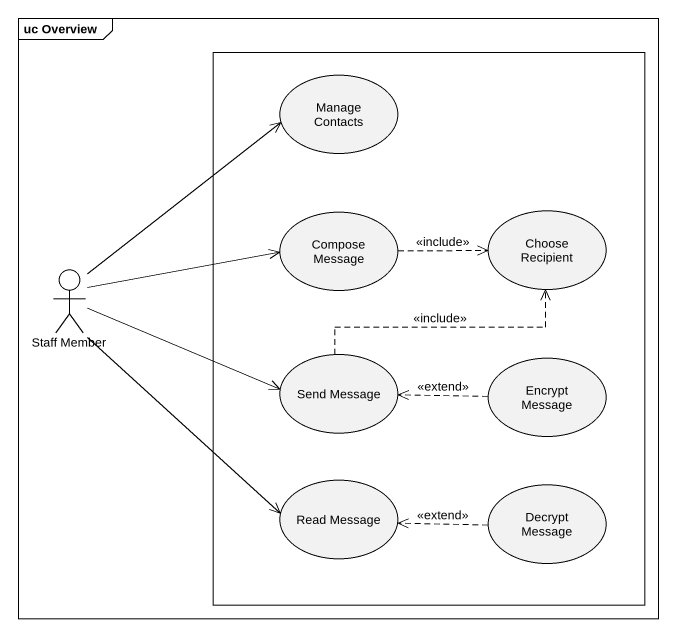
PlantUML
@startuml
mainframe uc Overview
rectangle " " as rectangle1 {
  usecase "Manage Contacts" as Manage_Contacts
  usecase "Compose Message" as Compose_Message
  usecase "Choose Recipient" as Choose_Recipient
  usecase "Send Message" as Send_Message
  usecase "Encrypt Message" as Encrypt_Message
  usecase "Read Message" as Read_Message
  usecase "Decrypt Message" as Decrypt_Message
}
actor "Staff Member" as Staff_Member
Compose_Message .right.> Choose_Recipient : <<include>>
Staff_Member -up-> Manage_Contacts
Staff_Member -right-> Compose_Message
Staff_Member -right-> Send_Message
Staff_Member --> Read_Message
Send_Message .up.> Choose_Recipient : <<include>>
Encrypt_Message .left.> Send_Message : <<extend>>
Decrypt_Message .left.> Read_Message : <<extend>>
@enduml
